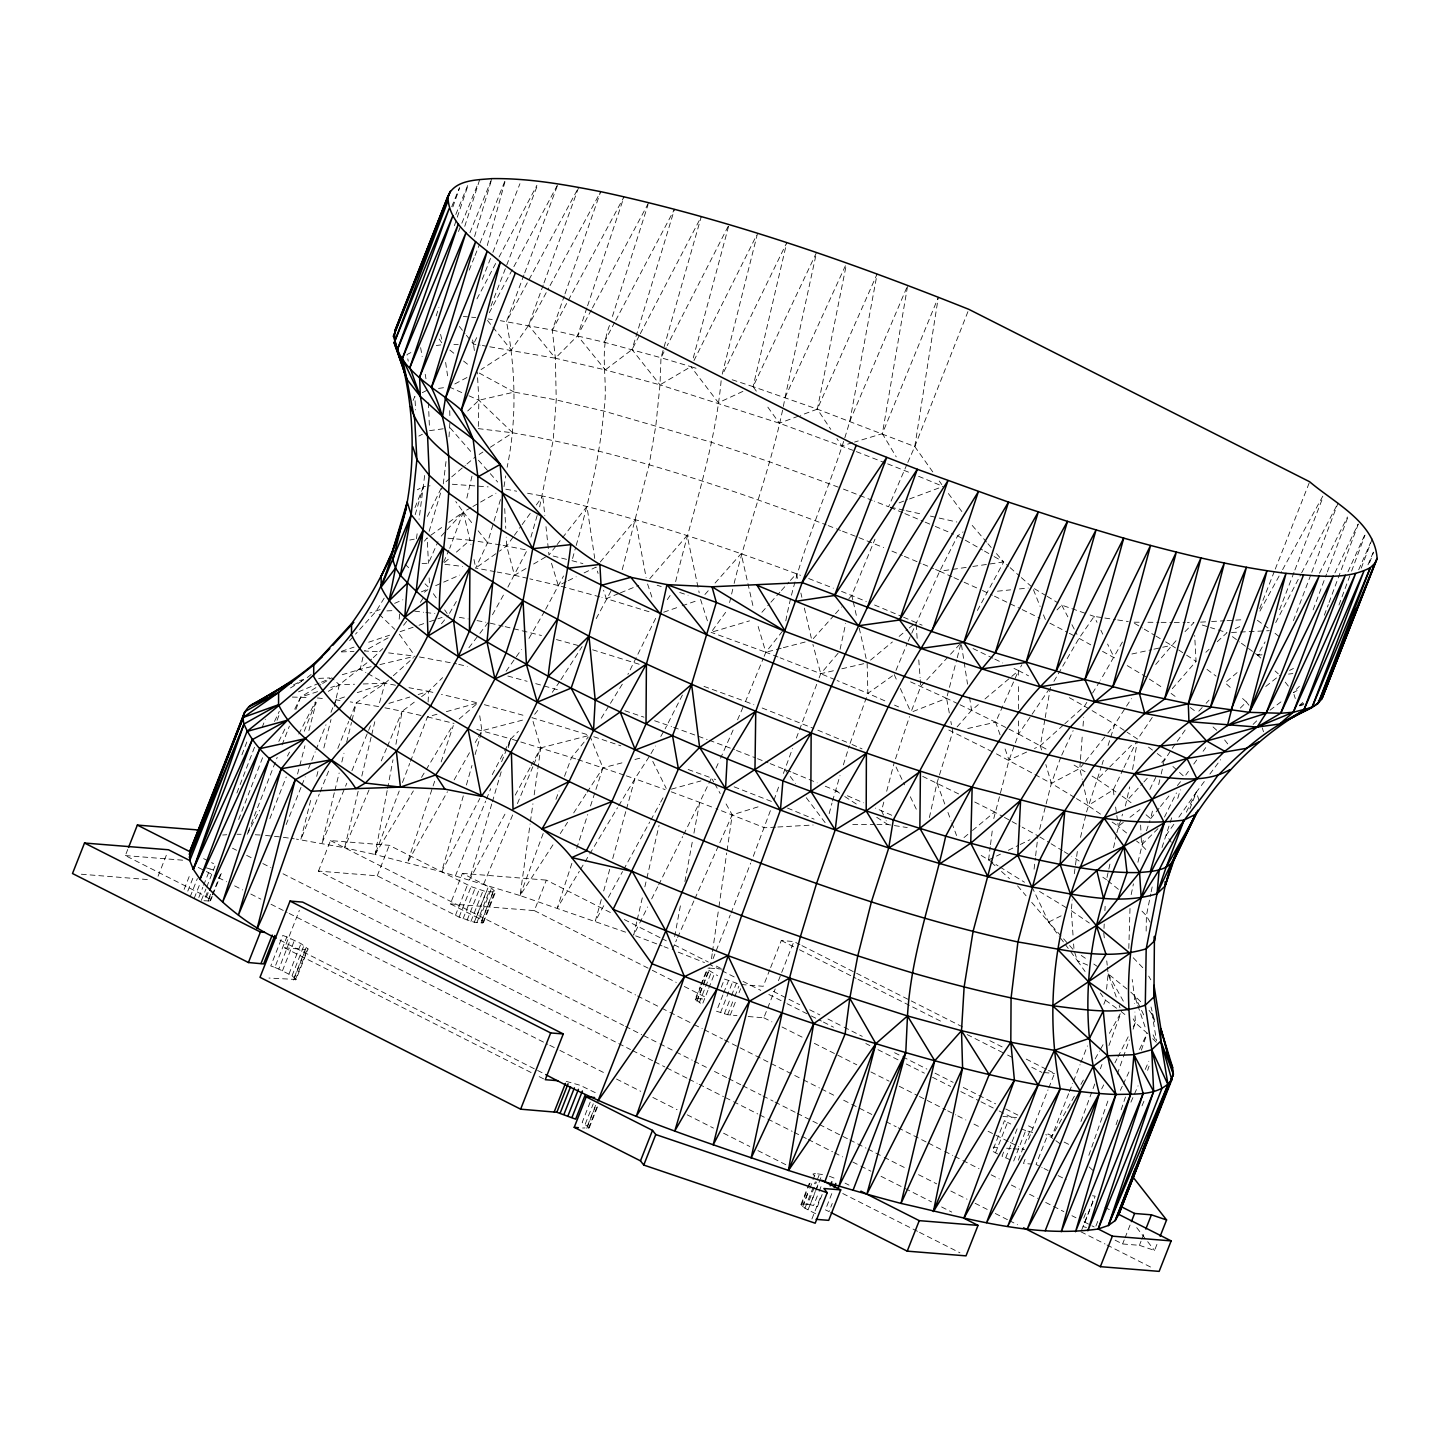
<?xml version="1.0" encoding="UTF-8"?>
<svg xmlns="http://www.w3.org/2000/svg" width="1450" height="1450" viewBox="0 0 1450 1450"><rect width="100%" height="100%" fill="white"/><g stroke="black" fill="none" stroke-linecap="round" stroke-linejoin="round"><path stroke-width="0.75" stroke-dasharray="5 3.75" d="M993.776 818.525L1009.037 760.144L1018.571 734.062L1018.571 718.203M1018.571 709.141L1018.589 684.219M1018.589 675.156L1018.589 670.643L1021.887 664.698M1146.152 931.081L1146.388 915.729L1150.738 894.016M478.319 426.427L478.881 400.254L477.286 372.016M1128.789 948.463L1130.021 907.918M523.939 274.974L506.485 321.538C515.692 369.514 516.998 419.286 507.138 467.263M640.302 333.699L701.293 216.576L661.001 357.733L659.986 384.848L655.889 425.285L649.129 464.779L622.213 569.85M428.112 701.999L428.62 691.36L442.612 677.621M1103.994 928.453L1104.211 924.013M1104.9 910.727L1105.118 906.304M1080.304 761.776L1079.797 768.464L1082.226 779.393M1080.467 759.546L1082.334 735.041M1083.023 726.142L1083.694 717.224M1073.018 935.069L1071.332 910.727L1072.202 899.852M1074.287 873.752L1077.513 850.062M399.185 619.15L399.765 612.534M1106.567 989.208L1108.126 973.838L1107.438 967.368M424.651 475.491L419.068 519.227M1034.086 869.148L1035.372 858.037M1035.626 855.826L1037.946 835.816L1022.178 827.153M446.002 461.535L443.265 483.992L450.026 478.282M449.011 436.831L449.971 421.388M721.139 380.716C714.814 449.5 691.596 514.841 675.646 581.613M995.044 865.704L988.592 859.941L990.223 846.854M990.513 844.679L992.416 829.436M416.458 538.729L417.618 530.066M625.603 932.169L520.043 895.556L530.102 823.944M530.41 821.697L532.929 803.808M534.18 794.854L540.778 747.856L531.933 717.659L587.504 734.679M712.186 953.792L710.572 964.993L718.094 968.781M712.512 951.544L718.638 908.969M718.964 906.721L726.722 852.944M727.048 850.715L732.214 814.864L724.583 801.27M907.791 462.441L914.787 446.564L938.331 297.196L882.361 433.677L854.594 442.051M504.002 486.638L505.742 475.872M1125.363 806.055L1129.659 786.933M1132.577 769.551L1137.289 741.312M1044.834 719.744L1040.321 745.753L1041.553 749.94M1045.214 717.569L1050.489 687.209M471.975 476.144L466.03 501.537M674.649 936.555L680.394 905.761M684.908 881.564L692.284 841.961M693.934 833.152L699.661 802.357L711.497 777.998L715.611 779.592M785.791 620.854C798.714 551.87 830.56 488.469 849.827 421.171L877.105 273.996L817.329 409.136L800.472 415.389M552.957 844.842L520.043 895.556L441.652 871.812L375.061 854.521L387.168 790.612M387.585 788.401L393.004 759.746M395.923 744.321L402.194 711.261L414.519 701.981M1151.173 891.841L1152.478 885.334M845.767 267.471L817.329 409.136L830.778 429.363M1131.181 894.596L1133.429 883.829M1137.924 862.261L1143.633 838.934M734.135 583.408C749.124 520.985 773.502 461.009 785.03 397.608L816.495 252.572L753.094 386.642L757.045 392.134M840.094 649.292L845.713 623.428M929.396 817.564L936.972 783.054L952.777 731.888L950.838 721.393M1118.385 889.321L1106.495 879.715L1108.38 871.16M1108.851 869.021L1110.265 862.623M1113.564 847.652L1116.409 834.819M1116.881 832.681L1122.536 814.139M334.298 706.422L339.3 684.763L371.599 659.116M362.989 657.104L360.162 669.338L339.916 675.41M636.731 921.946L633.686 935.105L638.671 925.046M637.239 919.753L642.314 897.822M644.851 886.838L646.374 880.259M646.881 878.066L659.061 825.412M932.785 471.939L914.787 446.564L817.329 409.136L753.094 386.642L786.752 242.657L722.662 374.281M729.604 602.548L731.108 596.168M731.616 594.047L733.627 585.546M1080.522 837.357L1086.032 814.066M1086.539 811.946L1101.366 766.633M1146.062 814.773L1150.648 818.67L1153.149 808.031M1158.677 784.613L1160.689 776.094M1161.196 773.974L1163.716 763.334M358.168 791.265L344.647 847.761L296.416 839.115M361.811 776.058L371.182 736.944M371.689 734.787L374.807 721.737M334.298 792.787L321.954 843.302L346.786 783.217M334.841 790.594L339.137 773.013M341.837 762.029L343.976 753.257M346.659 742.273L351.498 722.499M352.042 720.306L356.337 702.724L385.011 683.258L391.699 677.222M722.227 374.154L757.553 233.323M310.663 800.382L300.766 839.731L319.29 794.056M316.698 776.348L318.347 769.805M323.839 747.946L330.999 719.544M1039.632 829.255L1051.377 783.399L1060.766 757.244M297.576 774.01L304.935 745.771M308.886 730.564L316.227 702.326M949.297 713.001L946.578 698.32L956.674 659.895M957.236 657.756L961.151 642.803L963.833 660.221M883.811 802.104L881.509 810.786L885.207 818.688M886.675 791.247L894.106 763.044M829.164 813.668L831.974 803.101M832.536 800.998L840.021 775.533M693.281 357.914L729.024 224.623L667.181 345.626M572.569 558.522L575.559 547.665M576.176 545.49C588.809 501.483 599.811 456.768 603.78 411.057C608.855 382.51 598.56 352.278 609.671 325.036M487.272 245.557L505.234 180.815M601.297 899.562L595.316 921.131L604.016 905.271M603.707 890.934L609.707 869.366M612.697 858.581L625.893 811.13M626.491 808.973L634.882 778.777L649.89 755.577M367.811 673.616L385.011 683.258L378.45 706.531L350.211 701.873M463.311 795.869L441.652 871.812L479.859 798.424M466.411 785.012L471.975 765.473M475.074 754.634L481.889 730.764L479.751 715.756M530.918 537.134L537.153 515.511M539.636 506.866L553.175 440.347L556.238 399.928L555.368 358.222L552.341 330.074L564.249 295.999M415.189 514.678L423.418 486.692L430.034 485.804M491.749 803.971L469.456 879.86L506.721 810.894M492.384 801.796L501.301 771.454M508.298 747.602L510.853 738.92L518.375 731.326M495.103 571.662L475.727 568.056L487.599 542.662L493.381 523.269M494.033 521.112L500.449 499.561M474.567 236.513L491.876 178.622L469.945 232.689M429.127 531.353L442.612 486.149M1171.691 817.8L1161.45 849.247M1177.726 798.406L1180.409 789.797M843.356 764.875L849.356 745.717M1102.036 764.513L1103.378 760.271M1108.09 745.427L1114.814 724.221L1131.417 698.61M436.196 315.901L438.915 307.364M464.761 226.345L479.733 179.438M612.408 316.444L648.023 204.74M571.862 863.348L557.344 907.918L579.329 871.305M576.683 848.486L587.739 814.519M590.513 806.037L602.946 767.829L590.476 737.361M895.52 758.821L909.531 716.572M586.869 307.907L577.571 335.711L555.368 358.222L482.361 345.499M587.594 305.787L624.062 196.729L552.341 330.074L500.377 320.686M434.692 781.206L407.468 862.569L447.452 791.736M441.144 761.939L453.324 725.544M1147.621 1070.372L1149.034 1066.149M454.412 225.674L456.569 219.312M457.276 217.192L468.024 185.364M770.385 810.677L751.517 861.028M1116.065 1124.711L1118.24 1118.331M1121.14 1109.812L1125.472 1097.034M1141.386 1050.181L1147.168 1033.161L1135.332 1022.776L1133.157 1018.861M1146.442 830.832L1149.941 820.682M470.978 507.609L463.275 512.031L449.718 548.354M564.993 293.879L600.681 191.654L549.804 286.031M1088.859 1155.324L1109.087 1097.596M1117.334 1074.088L1122.59 1059.116M1123.333 1056.977L1129.332 1039.868M1133.084 1029.174L1135.332 1022.776L1134.915 1012.064M773.992 800.092L779.049 785.755M783.399 773.466L792.516 748.508M452.871 206.897L459.614 187.866M866.393 697.541L850.026 743.596L815.824 729.332M543.224 285.016L528.616 325.344L511.234 350.012L481.056 369.569M544.004 282.895L578.641 187.376L506.485 321.538M796.358 738.068L818.362 679.923M1080.939 1121.503L1094.949 1083.512M1100.387 1068.741L1101.946 1064.518M1108.942 1045.523L1120.614 1013.876M520.043 895.556L543.442 832.808M555.93 799.331L559.048 790.975M564.503 776.33L571.518 757.498L588.247 737.035M1324.339 615.199L1328.273 604.632M1329.052 602.511L1358.976 522.236M1338.966 605.013L1350.802 573.239M1351.599 571.119L1365.012 535.104M524.737 272.854L558.051 183.933L513.608 267.163M1313.12 609.834L1326.533 574.037M1327.33 571.934L1347.866 517.161M1361.26 568.128L1372.226 538.856M911.688 710.355L920.75 686.412L925.245 681.554M1293.436 620.6L1310.945 574.436M1311.743 572.333L1338.006 503.096M1369.525 562.872L1373.494 552.414M369.061 789.851L344.647 847.761L375.061 854.521L399.221 791.011M402.447 782.529L409.697 763.479M410.513 761.359L427.424 716.898L437.936 713.98M819.141 677.857L820.736 673.706L839.623 651.449M241.896 754.834L247.569 740.098M236.894 792.987L239.322 786.661M240.138 784.559L254.765 746.605M262.069 727.628L265.332 719.182M490.97 306.004L537.37 185.546M1279.607 609.689L1294.107 572.079M1294.904 569.977L1323.107 496.861M238.688 819.504L263.175 756.175M277.059 720.306L279.506 713.962M248.023 832.209L277.204 757.353M282.061 744.865L289.366 726.16M295.836 709.521L300.712 697.051L320.831 684.618M1189.816 808.919L1196.377 792.135L1204.479 781.296M207.169 892.584L203.961 900.722L209.887 901.012L210.286 899.598L203.526 895.139L125.334 855.572L127.745 849.482M158.068 876.199L166.877 853.832M184.132 889.376L190.548 873.118M187.793 891.116L194.209 874.839M190.167 896.843L197.381 878.537M194.209 898.311L199.81 884.083M198.813 897.459L202.819 887.291M203.634 885.261L210.032 869.003L213.368 869.819M201.351 900.323L205.936 889.031M206.734 887.001L215.542 864.635L211.573 862.623M206.607 896.825L208.22 892.747M208.927 898.347L210.522 894.269M208.166 901.048L210.558 894.958M209.887 901.012L211.501 896.934M212.298 894.904L220.309 874.567M210.613 900.504L212.226 896.444M213.023 894.414L221.832 872.048M269.863 818.561L286.248 776.982M304.264 731.235L315.719 702.126M482.27 279.361L492.094 254.403M492.909 252.336L519.934 183.715M286.828 936.917L282.786 935.449L270.769 965.936L274.811 967.422L286.828 936.917L300.984 943.606L308.071 948.971L296.054 979.475L268.975 978.043M531.099 1072.529L284.617 947.829L299.353 910.401M296.054 979.475L292.048 975.778L278.799 969.071L290.798 938.567M318.474 871.088L330.491 840.601L389.271 845.314L471.123 886.603L486.276 891.75L495.537 891.931L491.532 888.252L462.387 873.371L450.37 903.876L479.533 918.738L483.194 921.529L482.796 922.925L474.259 922.236L459.106 917.107L377.254 875.818L318.474 871.088L623.554 1025.44M282.442 970.793L294.459 940.307M288.967 974.092L300.984 943.606M292.048 975.778L304.065 945.291M294.35 977.3L306.367 946.814M293.607 980.019L305.606 949.514L308.071 948.971M295.329 979.964L307.726 948.064M377.254 875.818L389.271 845.314M455.445 915.367L467.462 884.881M459.106 917.107L471.123 886.603M463.094 918.756L475.093 888.27M467.118 920.224L479.134 889.738M470.924 921.421L482.941 890.916M474.259 922.236L486.276 891.75M476.434 917.053L488.451 886.566M476.869 922.635L488.886 892.149M479.533 918.738L491.532 888.252M481.835 920.261L493.834 889.774M481.074 922.979L493.091 892.475M482.796 922.925L495.211 891.025M483.521 922.436L495.537 891.931M450.37 903.876L534.343 910.618L546.36 880.114L610.341 912.485M590.186 1102.109L582.175 1122.427L589.262 1127.81L582.61 1128.009M585.256 1124.113L593.268 1103.794M587.558 1125.635L595.569 1105.317M586.797 1128.354L595.606 1105.988M588.537 1128.299L597.346 1105.933M589.262 1127.81L598.071 1105.444M707.926 990.296L702.308 1004.524L695.221 999.159L700.024 986.961M700.821 984.931L706.44 970.684M695.565 1000.065L701.166 985.837M701.546 984.423L707.564 969.561L717.587 975.687M713.037 958.74L730.22 915.077M731.054 913.011L750.701 863.112M914.787 446.564L968.836 309.339M695.221 999.159L697.686 998.615L702.489 986.417M703.286 984.387L709.684 968.111L722.281 969.126M696.924 1001.316L708.941 970.829M699.226 1002.838L704.827 988.61M705.624 986.58L711.243 972.352M708.724 988.266L714.324 974.037M721.303 987.196L724.493 979.058L739.645 984.206M722.879 994.954L716.463 1011.212L727.646 1014.692L736.981 1015.634M723.677 992.906L728.48 980.708M720.505 1012.68L732.522 982.194M724.311 1013.876L730.709 997.6M731.525 995.57L736.328 983.372M727.646 1014.692L734.044 998.434M734.842 996.404L738.847 986.236M730.256 1015.091L735.857 1000.863M739.065 992.724L740.66 988.664M769.805 969.651L763.262 986.29L742.273 984.604M770.639 967.567L781.278 940.542L793.875 941.558L799.929 944.621M748.164 1016.523L763.842 1017.791L775.206 988.936M778.451 980.708L780.897 974.527M781.695 972.461L793.875 941.558M815.553 1213.704L804.949 1208.213L800.962 1204.533L810.568 1180.137M801.288 1205.439L807.686 1189.181M808.085 1187.768L810.894 1181.043M800.962 1204.533L803.409 1203.989L808.212 1191.791M813.015 1179.593L815.426 1173.485L825.558 1175.044M802.647 1206.69L809.064 1190.432M809.861 1188.402L812.254 1182.294M804.949 1208.213L815.371 1181.786M803.409 1203.989L807.614 1204.316L816.423 1181.967M817.22 1179.919L819.612 1173.829M808.049 1209.898L815.244 1191.61M816.06 1189.58L818.452 1183.472M807.614 1204.316L810.224 1204.714L818.235 1184.396M819.033 1182.366L822.241 1174.228M810.224 1204.714L813.559 1205.548L818.362 1193.35M819.159 1191.32L822.368 1183.182M811.909 1219.015L821.516 1194.619M822.168 1194.528L817.365 1206.726L813.559 1205.548M831.793 1193.604L825.376 1209.862L829.037 1211.584L832.246 1203.464M995.516 1152.859L1007.533 1122.372L1004.451 1120.687L992.434 1151.191L1000.409 1155.342M1003.636 1152.098L1002.041 1156.158L1009.671 1159.547M1005.702 1157.898L1017.701 1127.393M1013.713 1161.015L1025.712 1130.529L1032.853 1132.541M1018.317 1160.181L1029.536 1131.707M1028.539 1139.338L1048.006 1089.893M1048.821 1087.826L1054.512 1073.417L1048.441 1070.336M1025.059 1159.366L1023.464 1163.426L1031.856 1164.096M1068.596 1093.753L1051.395 1137.416L1061.563 1144.848M1069.411 1091.669L1072.674 1083.349M1073.507 1081.265L1080.051 1064.644M1080.866 1062.56L1087.428 1045.921M1103.812 1004.342L1105.444 1000.192L1100.351 993.014M1259.688 608.601L1274.441 571.173M1275.257 569.089L1309.658 481.763M1083.73 1218.109L1086.122 1212.019M1081.754 1229.799L1092.974 1201.325L1089.874 1199.658M1095.91 1226.066L1098.303 1219.957M1115.104 1240.167L1122.608 1243.973L1124.221 1239.895M1125.019 1237.865L1130.619 1223.637M1122.608 1243.973L1139.41 1245.314L1141.005 1241.254M1141.803 1239.224L1145.011 1231.086M1139.41 1245.314L1154.562 1250.462L1156.955 1244.354M469.184 270.117L474.186 257.647M475.02 255.581L479.189 245.177M480.022 243.093L505.832 178.658M286.157 824.543L301.093 787.151M301.926 785.066L305.243 776.765M308.56 768.446L315.194 751.825M316.028 749.741L325.978 724.801M330.962 712.349L335.947 699.879L346.604 696.254M414.99 507.591L423.418 486.692L417.364 489.756M455.445 875.764L485.659 801.125M486.511 799.041L490.698 788.673M501.609 761.721L510.853 738.92L575.722 758.876M320.124 791.99L329.386 769.153M337.814 748.399L348.761 721.411M349.595 719.345L356.337 702.724M451.729 206.679L459.414 187.829M455.808 214.509L467.752 185.292M458.472 231.511L461.009 225.257M461.861 223.173L478.029 183.606M848.848 598.723L851.803 595.406L874.966 539.183M351.915 770.784L370.747 725.181M703.975 686.376L745.518 701.492L763.298 658.391M764.15 656.342L765.836 652.246L783.87 629.427M1142.02 1105.824L1144.594 1099.589M895.973 670.408L907.283 643.293M908.153 641.208L939.709 571.228L957.634 535.829L963.09 531.933M483.666 884.138L513.082 813.939M517.414 803.608L532.984 766.434M533.854 764.368L540.778 747.856L589.643 735.331M381.259 760.906L386.498 748.49M387.368 746.424L402.194 711.261L421.116 715.484M1367.984 564.811L1374.111 550.293M849.827 421.171L907.7 285.396L882.361 433.677L896.227 456.859M733.102 730.039L720.577 758.223M737.543 719.853L743.741 705.57M413.105 400.454L414.863 396.412L415.588 409.933M1358.704 569.759L1370.413 542.971M1130.909 1102.181L1138.069 1085.814M1145.228 1069.447L1148.817 1061.273M906.921 464.417L888.614 506.757L874.241 501.138M443.664 562.074L448.847 550.311M422.077 563.506L428.457 563.234L438.009 541.684M672.184 949.768L676.733 939.546M677.639 937.498L694.006 900.704M694.912 898.656L732.214 814.864L760.308 806.164M1000.083 734.86L995.606 722.209L1018.589 670.643L1010.668 666.801M1347.974 571.753L1364.722 534.959M785.03 397.608L846.655 263.03M716.028 768.101L719.653 760.199M1061.708 755.196L1073.127 730.637M1120.342 1090.346L1122.264 1086.268M1123.224 1084.219L1128.97 1071.967M1139.501 1049.492L1147.168 1033.161M274.503 721.447L279.306 711.298M655.654 618.371L627.886 674.413M1334.888 572.913L1358.016 524.248M1076.462 798.588L1088.044 805.584L1113.238 789.888L1123.007 769.588M1123.986 767.558L1136.673 741.168M427.369 516.436L442.268 486.022M1149.868 789.38L1156.792 775.243M1162.737 763.117L1170.984 750.158M278.799 741.439L285.759 727.32M294.731 709.159L300.712 697.051L317.858 691.577M474.368 350.556L473.479 344.121L478.337 334.334M639.686 923.034L647.679 906.957M651.666 898.909L657.666 886.838M658.681 884.826L682.678 836.559M683.675 834.548L699.661 802.357L713.908 807.831M1164.441 817.093L1176.421 792.951M1319.464 573.239L1347.449 516.979M693.952 360.597L756.537 235.353M1186.336 812.181L1196.377 792.135L1199.694 802.502M682.406 695.058L665.151 728.842M977.373 610.504L1003.69 561.984L995.099 552.015M596.222 618.606L611.972 589.244M1101.674 1088.914L1103.704 1084.908M1114.923 1062.85L1116.971 1058.844M1117.986 1056.851L1129.206 1034.793M1133.284 1026.781L1135.332 1022.776M552.341 330.074L604.179 342.218L661.001 357.733L666.148 347.656M1122.427 642.024L1100.568 680.123M247.207 834.294L259.586 810.224M287.444 756.103L289.511 752.097M298.791 734.062L315.303 701.981M639.269 335.675L632.037 349.577L605.284 369.913L555.368 358.222L528.616 325.344L548.752 287.988M492.257 774.626L503.621 752.804M504.654 750.828L510.853 738.92L475.455 729.06M1275.71 622.612L1300.632 574.798M1301.665 572.804L1336.973 505.089M476.978 298.863L498.002 259.006M499.054 257.031L536.899 185.31M604.179 342.218L614.673 322.371M615.724 320.377L674.486 209.217L632.037 349.577L659.986 384.848L779.393 423.219L854.268 450.805M544.548 611.32L527.818 640.411M545.617 609.344L563.543 575.976M489.266 312.747L512.557 269.138M591.382 309.883L577.571 335.711L605.284 369.913L659.986 384.848L690.925 366.669L697.088 368.59M592.434 307.889L648.694 202.601M515.221 795.144L530.138 767.558M531.189 765.582L540.778 747.856M1259.923 611.103L1281.51 571.626M1282.598 569.651L1323.632 494.649M608.384 897.351L622.539 871.577M623.627 869.601L649.745 822.023M650.832 820.048L659.551 804.188M660.638 802.213L663.901 796.268M492.474 614.746L503.476 595.007M507.881 587.105L527.184 550.094L502.443 545.236M1074.359 1096.182L1051.395 1137.416L1045.758 1134.553M1080.921 1084.401L1084.201 1078.51M1095.149 1058.881L1099.517 1051.033M1100.604 1049.057L1103.885 1043.166M1109.359 1033.361L1120.306 1013.731M454.122 779.937L469.673 752.405M475.219 742.563L477.449 738.63M478.554 736.654L481.889 730.764L523.232 719.943M1260.775 658.046L1257.603 655.164L1265.107 641.933M650.978 753.656L655.346 746.025M660.783 736.473L664.064 730.746M622.286 684.201L599.793 720.541M449.482 613.368L457.131 600.155M1053.914 681.355L1079.018 638.326L1094.152 616.413L1102.689 617.7M580.489 869.366L583.969 863.584M585.111 861.662L588.591 855.881M589.751 853.959L617.519 807.704M618.679 805.765L634.882 778.777L665.151 789.597M375.061 854.521L413.377 790.884M421.515 777.399L424.995 771.618M426.155 769.678L452.871 725.326M384.178 598.143L376.058 611.338L355.522 634.121M1086.829 702.38L1084.546 706.096L1064.88 723.713M1092.557 693.1L1099.426 681.989M559.718 681.554L552.287 692.303M560.896 679.706L582.103 646.573M560.28 833.569L567.584 822.295M573.692 812.906L585.873 794.129M587.105 792.244L602.946 767.829L624.279 762.265M420.428 602.366L423.871 597.092M667.344 599.611L671.024 594.083M1152.261 717.424L1137.652 739.138L1127.121 732.25M1009.001 729.114L1018.571 734.062L1030.841 716.046M1032.074 714.234L1049.256 689.022M1173.848 824.307L1166.326 835.037L1171.256 842.251M1178.85 817.166L1196.377 792.135M506.104 671.241L515.058 658.536M516.327 656.723L521.438 649.473M1172.234 748.381L1176.004 743.034M1177.255 741.258L1186.046 728.788M513.119 537.062L506.684 545.979L499.398 551.181M514.406 535.286L520.858 526.368M522.145 524.592L531.171 512.104M536.319 504.981L542.753 496.063C629.246 515.04 713.509 542.862 796.412 573.747L800.527 575.342M712.403 630.533L726.794 610.74M1185.756 775.043L1188.42 771.382M1193.749 764.077L1197.754 758.586M1203.083 751.281L1205.747 747.62M1209.88 774.082L1220.683 759.637M468.912 647.733L478.5 635.191M479.859 633.396L488.07 622.648M555.767 546.324L548.97 555.006L545.979 526.622M557.108 544.602L586.96 506.412L594.736 558.431M403.553 625.294L407.722 619.984M1084.002 763.153L1079.797 768.464L1051.377 783.399L994.972 753.076M1085.398 761.395L1106.404 734.842M1107.818 733.066L1114.814 724.221L1125.363 731.108M534.651 714.288L540.089 707.509M1150.648 818.67L1159.094 808.212M1160.489 806.472L1168.936 796.014M1177.382 785.574L1181.605 780.354M441.452 623.772L448.394 615.271M1155.704 664.481L1176.004 640.755M600.264 562.02L635.408 519.644L646.102 577.535M424.433 541.122L427.188 537.823L428.457 563.234M649.781 578.677L687.155 535.485L699.19 592.796M957.109 726.903L971.572 710.283L978.297 704.627M1172.289 688.678L1196.069 661.363L1194.673 635.463M704.918 594.5L709.268 589.588M715.067 583.063L741.168 553.646L753.456 608.076M813.287 638.616L834.04 615.344M835.508 613.676L841.435 607.024M761.921 612.263L769.406 603.889M770.911 602.221L779.919 592.162M781.423 590.494L788.909 582.121M790.413 580.435L796.412 573.747L797.899 580.181M349.649 640.628L354.054 635.752M1122.137 796.195L1127.484 799.983L1142.382 783.616M1143.869 781.985L1148.327 777.073M1161.74 762.356L1164.713 759.075L1155.704 752.423M441.217 536.156L445.621 531.334M447.108 529.721L463.275 512.031L455.771 501.519M926.731 679.941L959.646 644.416M1198.806 711.171L1204.66 704.863M1206.128 703.286L1209.046 700.132M373.248 657.666L382.818 648.585M1296.372 689.384L1299.399 686.267M1240.33 708.089L1246.366 701.927L1239.841 696.054M1057.014 609.924L1061.726 605.121L1088.08 614.293M1184.994 631.638L1193.984 622.521L1187.405 622.485M1092.067 776.094L1097.324 779.357L1108.181 768.536M1109.739 766.996L1131.453 745.318M1157.952 828.657L1141.531 845.006L1136.546 841M1253.108 724.384L1257.694 719.871M467.698 410.984L478.881 400.254L514.188 392.098L556.238 399.928L603.78 411.057L711.533 442.322L769.624 461.843L841.381 488.287M1205.856 652.301L1209.119 649.274M1217.257 641.716L1227.044 632.653L1210.514 627.578M393.367 675.718L413.413 657.647M1063.249 725.181L1040.321 745.753L1034.448 748.454M444.498 562.546L449.609 558.069M456.406 552.106L470.017 540.179L500.323 544.874M459.142 719.019L477.92 702.906L441.471 694.387M1237.104 672.619L1225.159 682.805L1231.684 688.696M451.729 476.851L465.269 465.414M466.972 463.982L475.437 456.841M985.003 698.954L1018.589 670.643L1028.558 675.809M964.014 837.574L970.811 831.883M972.497 830.469L994.591 812L1002.476 816.332M870.507 660.112L892.403 641.969M899.127 636.387L907.555 629.409M909.241 628.013L914.298 623.826M1299.49 705.207L1302.825 702.507M307.219 677.585L312.294 673.561M1265.741 686.484L1279.842 675.265M1123.297 822.422L1118.294 826.264L1111.171 821.407M1129.967 817.293L1139.972 809.589M1270.001 710.192L1282.579 700.658M421.569 696.671L428.62 691.36L432.897 692.375M424.397 592.198L427.895 589.606M430.813 535.231L441.634 527.51M448.847 522.344L463.275 512.031L472.736 523.957M477.558 566.751L497.586 552.468M892.475 675.827L867.879 693.354L837.121 680.539M479.171 454.448L482.886 452.038M490.336 447.234L512.684 432.807C620.237 451.458 724.202 486.457 826.138 524.809M322.661 683.476L331.814 677.839L339.3 684.763L354.543 684.255M328.334 691.36L339.3 684.763L330.727 687.481M290.435 687.952L301.745 681.192M525.969 568.509L514.478 575.269L497.259 572.061M533.636 564.014L547.067 556.129M472.899 506.503L478.663 503.186M480.584 502.081L495.972 493.218M388.111 637.855L364.403 650.978L379.791 651.829M454.829 383.96L467.933 377M1299.798 705.516L1303.749 703.413M1297.116 690.562L1293.346 692.502L1297.551 691.614M410.876 352.567L406.979 354.543L408.229 361.159M422.312 392.678L427.877 389.851M418.833 436.069L422.403 434.257M1289.558 670.408L1293.436 668.468M1031.693 902.353L1048.622 922.091L1061.871 915.457M293.371 684.98L303.503 679.941M981.179 855.409L988.592 859.941L994.519 857.041M996.494 856.08L1000.446 854.141M1008.33 850.28L1018.208 845.459M1020.184 844.498L1030.062 839.677M566.225 581.649L558.286 585.528L529.812 578.858M568.219 580.671L576.158 576.792M584.114 572.913L596.041 567.095L598.089 573.403M1241.418 643.256L1257.603 655.164L1261.572 653.225M1235.201 628.756L1241.327 625.82M742.889 391.373L718.403 402.737L690.925 366.669L661.001 357.733M1026.636 752.043L1009.037 760.144L1004.56 747.493M435.653 585.655L441.652 583.027M443.664 582.139L459.704 575.106M380.172 609.562L369.949 613.024M394.599 603.363L402.846 599.811M421.388 591.854L427.569 589.189M298.519 691.831L319.326 683.077M321.411 682.207L329.73 678.709M618.479 593.648L606.281 598.632L601.931 597.436M620.509 592.814L638.798 585.329M913.029 711.515L946.578 698.32L958.106 703.848M899.091 502.86L907.482 499.724M909.567 498.945L943.08 486.421M798.352 416.168L779.393 423.219L766.252 404.931M663.701 612.208L680.086 606.517M682.134 605.81L698.519 600.119M400.091 631.674L416.893 625.965M418.996 625.24L427.388 622.394M429.49 621.688L435.798 619.549M437.882 618.824L442.087 617.41M357.28 692.647L385.011 683.258L395.904 685.288M341.475 651.322L354.036 647.117M368.681 642.205L389.615 635.191M1299.834 705.896L1303.858 704.573M852.455 442.703L841.761 445.911L836.886 438.553M388.908 703.377L409.806 697.051M418.162 694.532L428.62 691.36L408.991 687.717M713.237 631.692L749.505 620.872M671.386 789.144L700.948 780.916M446.364 711.66L477.92 702.906M299.57 680.576L303.539 679.488M781.169 648.259L765.836 652.246L711.098 632.327M783.362 647.679L809.626 640.846M634.955 759.474L641.353 757.806M371.146 666.692L360.162 669.338L365.889 672.546M379.936 664.589L415.081 656.143M833.388 670.77L820.736 673.706L780.082 657.811M841.816 668.794L867.136 662.904L867.879 693.354L886.331 701.492M967.766 728.498L995.606 722.209L1007.079 728.136M1131.906 654.004L1151.699 649.673M1153.892 649.183L1160.507 647.733M1162.701 647.244L1171.491 645.322L1184.723 653.95M409.806 540.053L414.247 539.164M935.558 569.469L939.709 571.228L970.594 566.769M972.805 566.442L1003.69 561.984L1008.511 566.261M436.305 345.517L440.782 344.901M438.553 388.401L444.951 387.531M429.562 430.65L446.002 428.403M1288.506 674.105L1292.838 673.543M997.473 591.201L1010.65 589.842M1019.423 588.936L1028.195 588.029M1257.603 655.164L1262.007 654.82M222.702 835.019L226.798 834.729M1200.582 622.141L1209.391 621.633M1211.584 621.506L1224.797 620.763M1226.99 620.636L1233.588 620.256M1235.799 620.129L1242.396 619.748M775.641 827.134L764.621 827.751L715.938 808.611M777.853 827.007L813.106 824.996M1231.503 632.454L1238.173 632.146M1240.402 632.037L1269.33 630.678M386.914 610.885L393.439 610.613M341.457 651.938L353.981 651.412M318.674 678.382L329.621 677.929M363.243 683.965L385.011 683.258M707.963 968.165L709.684 968.111M815.426 1173.485L812.961 1174.029L814.664 1176.204M453.904 344.429L458.254 344.357M292.32 697.069L309.031 697.504M237.039 834.276L241.117 834.276M1139.174 622.231L1132.595 622.195L1142.328 627.977M1147.947 622.268L1158.912 622.34M1161.106 622.34L1172.071 622.394M1174.264 622.412L1185.212 622.467M852.745 824.397L874.767 824.524M876.96 824.543L887.98 824.597L907.265 827.551M452.309 484.246L488.161 486.892M447.923 538.204L470.017 540.179L470.906 544.475M463.347 316.553L467.516 316.789M255.254 834.747L263.32 835.2M462.387 873.371L546.36 880.114M125.334 855.572L184.114 860.303M81.345 874.223L149.839 879.733M284.617 947.829L305.606 949.514M697.686 998.615L706.077 999.286M1044 1072.565L1054.512 1073.417M1002.893 1116.446L1017.592 1117.642M993.123 1147.131L997.6 1147.494M1006.554 1148.201L1011.031 1148.563M1013.278 1148.744L1024.479 1149.651L1018.408 1146.588M471.649 317.206L475.781 317.623M317.369 697.976L323.549 698.61M265.549 835.436L272.256 836.106M274.485 836.342L281.191 837.013M478.264 428.62L512.684 432.807L478.881 400.254L465.033 394.038M444.987 564.304L462.55 566.442M414.664 611.139L423.654 612.244M425.901 612.516L434.891 613.622M388.6 652.899L412.869 655.871M283.366 837.321L294.241 838.825M488.124 318.964L492.221 319.544M335.947 699.879L340.025 700.441M1104.827 618.026L1115.521 619.621M1117.642 619.947L1128.336 621.561M566.243 1081.374L580.036 1085.253L597.273 1093.626M1092.539 1195.743L1095.149 1196.159L1083.132 1226.646L1086.467 1227.461M466.411 335.276L473.479 344.121L480.149 345.154M505.832 489.194L516.689 491.206M527.564 493.236L542.753 496.063L544.838 515.711M459.414 617.319L468.223 618.951M477.05 620.6L485.859 622.231M419.449 656.959L456.605 663.864M384.921 707.817L402.194 711.261M904.021 510.201L888.614 506.757L902.824 512.738M906.214 510.69L921.62 514.134M930.411 516.091L937.008 517.577M939.201 518.067L956.801 522M527.619 578.351L514.478 575.269L506.684 545.979L506.213 537.171M490.209 623.156L503.023 626.146M505.162 626.654L541.484 635.499M458.744 664.372L467.281 666.366M427.424 716.898L454.031 723.405M553.157 556.039L569.886 560.171M571.971 560.679L582.9 563.597M599.738 596.856L558.286 585.528L551.453 563.144M556.456 639.577L579.964 645.993M507.844 676.026L527.129 681.301M535.721 683.639L559.229 690.2M484.391 704.682L525.462 715.901M649.02 611.719L606.281 598.632L603.562 590.222M592.615 649.799L640.936 664.789M1202.249 625.041L1208.448 626.944M206.226 867.807L210.032 869.003M657.122 585.238L661.218 586.525M732.159 379.755L753.094 386.642M577.807 759.564L624.225 775.134M679.724 592.488L688.061 595.243M624.841 710.736L643.963 717.17M654.584 720.741L671.531 726.541M593.793 736.727L620.799 745.808M626.364 775.859L634.882 778.777M1090.092 614.999L1094.152 616.413L1097.034 622.34M673.616 727.302L707.147 739.5M709.249 740.261L734.425 749.65M688.134 769.479L711.497 777.998L713.672 781.876M1021.688 1129.061L1025.712 1130.529M829.382 1176.24L837.393 1179.357M671.241 791.827L699.661 802.357M635.698 935.884L662.052 945.908M664.082 946.687L668.124 948.227M856.352 451.621L885.551 463.039M887.636 463.855L910.437 472.899M843.429 489.085L872.193 500.341M828.186 525.607L840.474 530.41M842.522 531.207L856.859 536.826M858.908 537.624L883.648 547.611M808.719 578.55L833.351 588.174M841.544 591.382L866.303 601.496M778.034 657.013L765.836 652.246L757.154 623.119M745.518 701.492L753.855 704.736M762.174 707.999L813.812 728.498M736.509 750.466L755.432 757.861M757.534 758.694L768.029 762.791M770.131 763.624L790.903 771.889M734.153 786.842L773.267 802.14M678.256 952.161L704.519 962.583M918.593 476.289L941.05 485.587M835.073 679.688L820.736 673.706L812.924 644.452M792.933 772.741L817.184 782.837M825.268 786.208L839.387 792.189M787.549 808.085L814.084 819.141M274.811 967.422L278.799 969.071M904.854 513.608L923.124 521.293M925.154 522.145L933.274 525.571M935.304 526.423L953.574 534.126M891.949 551.109L902.335 555.477M904.401 556.347L921.022 563.343M923.106 564.213L933.492 568.599M874.567 604.994L901.483 616.322M903.549 617.192L922.127 625.204M1087.663 965.102L1077.423 960.734L1069.574 950.203M891.75 815.263L875.492 808.121M894.523 705.117L898.619 706.929M852.02 744.466L862.043 748.889M847.398 795.742L863.457 802.811M910.546 681.862L946.578 698.32M449.21 386.951L463.058 393.149M939.709 571.228L951.925 576.719M953.955 577.644L962.093 581.323M964.123 582.229L980.399 589.57M982.429 590.494L992.452 595.207M948.789 730.021L992.96 752.061M922.689 776.384L958.831 794.02M960.045 704.772L995.606 722.209M994.428 596.168L1020.22 608.656M1022.196 609.616L1040.049 618.28M973.041 648.567L992.851 658.155M994.827 659.116L1002.748 662.958M974.726 802.013L994.591 812M801.959 945.636L963.579 1027.416M989.861 1040.701L1003.998 1047.861M1026.219 1059.098L1046.429 1069.321M781.278 940.542L797.446 948.717M799.457 949.732L856.026 978.351M858.056 979.384L910.582 1005.956M912.612 1006.971L942.917 1022.304M967.15 1034.575L1005.539 1054.005M1007.569 1055.02L1013.623 1058.083M1031.802 1067.291L1041.916 1072.402M773.357 991.401L799.621 1004.687M809.734 1009.798L819.83 1014.909M827.914 1018.988L842.051 1026.147M844.081 1027.162L862.261 1036.369M894.577 1052.718L900.649 1055.781M902.661 1056.814L926.912 1069.085M934.996 1073.163L953.176 1082.371M963.271 1087.482L995.606 1103.831M1005.702 1108.942L1017.827 1115.068M624.334 919.572L666.311 940.814M674.304 944.856L708.289 962.039M716.282 966.099L720.287 968.111M1052.084 1135.984L1048.078 1133.954L1036.061 1164.441L1042.079 1167.486M1064.137 1142.074L1070.154 1145.119M721.919 970.721L735.331 977.518M742.998 981.396L760.761 990.386M768.844 994.464L785.012 1002.639M787.024 1003.672L809.263 1014.909M811.275 1015.942L821.371 1021.054M823.401 1022.069L833.496 1027.18M865.831 1043.529L869.873 1045.577M877.957 1049.673L898.148 1059.896M906.232 1063.974L924.411 1073.181M932.495 1077.259L950.674 1086.467M960.788 1091.578L978.967 1100.768M980.979 1101.801L997.147 1109.975M999.177 1110.99L1015.127 1119.074M1028.539 1125.852L1034.285 1128.753M1007.533 1122.372L1010.795 1124.022M763.842 1017.791L771.926 1021.869M782.021 1026.981L804.261 1038.236M814.356 1043.348L856.787 1064.808M870.924 1071.967L889.104 1081.156M899.217 1086.268L917.397 1095.475M919.409 1096.49L945.672 1109.776M947.702 1110.809L955.786 1114.887M957.798 1115.92L965.881 1119.998M973.965 1124.094L980.019 1127.158M988.102 1131.254L1008.312 1141.476M1010.324 1142.491L1016.396 1145.554M534.343 910.618L650.307 969.271M652.301 970.286L676.28 982.429M684.291 986.471L706.277 997.6M1044.091 1168.501L1048.114 1170.531M1058.156 1175.624L1066.185 1179.684M1104.882 1207.361L1110.845 1210.369M330.491 840.601L635.571 994.936M637.583 995.969L659.804 1007.206M661.834 1008.221L667.888 1011.303M669.918 1012.317L692.139 1023.555M694.151 1024.588L702.235 1028.666M704.265 1029.699L722.444 1038.889M724.456 1039.922L801.234 1078.764M803.246 1079.779L819.413 1087.953M821.443 1088.968L835.581 1096.128M843.664 1100.224L849.718 1103.287M851.748 1104.302L871.939 1114.524M886.095 1121.684L896.191 1126.795M898.202 1127.81L926.496 1142.129M928.507 1143.144L942.663 1150.303M944.675 1151.318L952.759 1155.414M954.771 1156.429L960.842 1159.511M962.854 1160.526L979.022 1168.7M991.148 1174.826L999.231 1178.923M1011.339 1185.049L1019.423 1189.145M1029.536 1194.256L1037.602 1198.334M1045.686 1202.431L1063.865 1211.638M1071.949 1215.716L1075.991 1217.764M1084.074 1221.842L1094.17 1226.954M1080.957 1231.829L1105.009 1243.991M1107.021 1245.006L1153.131 1268.333M625.566 1026.455L641.734 1034.629M643.764 1035.662L657.901 1042.804M659.913 1043.837L674.069 1050.996M676.081 1052.011L692.248 1060.186M694.26 1061.219L706.386 1067.345M714.469 1071.441L726.595 1077.567M728.607 1078.582L740.732 1084.727M742.763 1085.742L760.942 1094.949M762.954 1095.964L773.067 1101.076M775.079 1102.091L795.289 1112.313M797.301 1113.346L817.51 1123.569M819.522 1124.584L847.815 1138.902M849.827 1139.918L865.994 1148.092M868.024 1149.107L882.162 1156.266M884.174 1157.299L906.413 1168.537M918.521 1174.663L936.718 1183.871M950.856 1191.03L967.023 1199.204M975.107 1203.283L987.214 1209.427M995.298 1213.505L1007.424 1219.649M1009.454 1220.664L1017.519 1224.761M232.507 848.214L236.549 850.262M246.663 855.373L252.717 858.436M262.812 863.548L270.896 867.626M283.022 873.77L630.514 1049.564M632.526 1050.579L652.736 1060.802M654.748 1061.835L664.861 1066.946M666.873 1067.961L687.082 1078.184M689.094 1079.199L697.178 1083.295M699.208 1084.31L723.441 1096.581M725.471 1097.596L731.525 1100.677M733.555 1101.692L757.788 1113.963M759.818 1114.977L765.872 1118.041M767.884 1119.074L792.135 1131.326M794.165 1132.359L806.272 1138.486M808.303 1139.519L832.536 1151.771M834.566 1152.804L842.649 1156.882M852.745 1161.994L858.799 1165.057M860.829 1166.09L870.924 1171.201M881.038 1176.312L903.259 1187.55M905.271 1188.565L931.534 1201.851M941.63 1206.962L951.744 1212.073M203.634 858.618L209.579 861.626M845.024 1183.109L848.993 1185.121M198.269 867.463L204.323 870.526M206.353 871.541L216.449 876.652M218.461 877.685L226.544 881.763M234.628 885.859L242.712 889.938M250.796 894.034L260.891 899.145M271.005 904.256L287.154 912.431M289.184 913.446L547.792 1044.29M549.804 1045.305L557.888 1049.401M559.918 1050.416L606.372 1073.924M616.486 1079.036L640.719 1091.306M652.844 1097.433L677.096 1109.703M687.191 1114.814L713.454 1128.1M723.568 1133.211L749.831 1146.497M757.915 1150.593L786.19 1164.894M842.758 1193.513L917.524 1231.34M919.536 1232.355L959.936 1252.8M279.959 940.126L543.696 1073.544M539.183 1076.625L545.254 1079.688M1049.891 623.174L1067.363 632.272M1069.303 633.269L1075.139 636.314M1018.571 734.062L1047.752 749.922M479.225 373.067L514.188 392.098M1004.451 817.401L1020.22 826.065M1079.018 638.326L1090.781 644.851M1102.544 651.358L1114.307 657.865L1107.582 644.054M1069.411 697.704L1090.219 709.485M957.634 535.829L982.592 550.003M984.496 551.091L992.181 555.441M994.102 556.546L1003.69 561.984M1074.088 765.092L1085.053 771.726M1144.268 629.137L1154.001 634.919M1155.94 636.079L1163.716 640.701M1165.673 641.861L1171.491 645.322M1127.212 665.604L1145.663 676.661M1092.104 710.627L1114.814 724.221M1034.412 588.682L1045.341 595.261M1047.154 596.349L1058.083 602.928M1074.523 797.409L1051.377 783.399L1045.849 764.567M1039.831 836.958L1049.22 842.631M1051.087 843.773L1062.361 850.588M1064.246 851.73L1071.749 856.261M1039.523 891.46L1067.581 908.461M988.592 859.941L998.035 865.813M999.92 866.973L1024.479 882.234M835.363 790.431L842.885 795.307M844.752 796.521L857.911 805.076M876.706 817.274L887.98 824.597L886.131 820.646M1186.607 655.183L1196.069 661.363M1149.306 679.035L1163.861 688.533M1097.324 779.357L1120.361 794.926M1100.496 814.103L1088.044 805.584L1082.697 781.568M1075.501 858.545L1079.144 861.028M1102.852 877.232L1106.495 879.715M1071.332 910.727L1089.349 923.034M1081.247 955.459L1086.63 959.139M1093.789 964.033L1097.378 966.479M1257.368 620.292L1268.007 627.995M1105.444 1000.192L1119.618 1010.469M1232.446 636.641L1239.623 641.933M1206.98 669.393L1216.079 676.099M1171.074 693.39L1176.312 697.269M1190.323 707.582L1197.338 712.748M1148.473 747.112L1153.892 751.1M1127.484 799.983L1131.054 802.72M1275.039 633.324L1280.259 637.456M1124.874 1014.511L1121.394 1011.756L1119.183 1005.43M449.881 350.084L455.01 354.181M463.583 361.05L468.713 365.164M1126.596 832.971L1118.294 826.264L1116.808 815.571M1116.246 997.002L1108.126 973.838L1129.043 990.713M1130.783 992.108L1141.658 1002.621M1010.124 567.675L1019.749 576.212M1021.344 577.626L1032.581 587.594M1001.479 871.468L1009.526 878.682M1275.076 670.951L1278.266 673.815M1213.034 726.921L1217.746 731.181M1172.923 766.488L1177.853 770.929M1179.503 772.415L1184.414 776.856M1089.077 1166.869L1093.898 1171.328M379.193 614.347L394.853 629.373M405.094 564.213L409.697 568.744M425.031 583.788L428.094 586.797M1152.714 1038.707L1156.864 1042.858M1145.808 849.482L1141.531 845.006L1141.132 836.161M1142.002 911.144L1146.388 915.729L1151.463 924.556M1133.247 957.761L1145.518 970.576M1149.034 1010.324L1154.2 1017.284M1032.037 886.929L1048.622 922.091L1062.107 937.171M1063.593 938.839L1068.088 943.859M1069.592 945.545L1074.088 950.566L1077.423 960.734L1085.071 971.5M478.409 460.212L488.813 471.975M490.299 473.661L497.713 482.071M450.116 427.841L470.978 451.729M972.207 525.426L986.507 542.046M987.939 543.714L993.667 550.366M1017.592 885.896L1026.056 895.756M487.49 320.432L511.234 350.012M459.342 326.449L464.997 333.518M478.138 530.754L487.599 542.662M1285.244 682.153L1289.304 687.336M1246.366 701.927L1248.939 705.226M1224.634 739.953L1230.144 746.986M1136.709 1227.661L1146.316 1239.931M1147.693 1241.689L1154.562 1250.462M784.849 769.37L788.854 774.681M790.196 776.439L795.543 783.526M806.254 797.681L826.337 824.234M948.373 493.526L962.945 513.028M1048.622 922.091L1059.098 936.138M1060.403 937.896L1068.269 948.445M399.312 634.212L413.757 654.312M939.219 480.983L941.793 484.608M439.151 339.046L441.743 342.744M433.387 593.702L437.139 599.086M444.642 609.87L447.144 613.459M1148.69 976.104L1150.811 979.801M714.759 783.816L720.215 793.513M1108.126 973.838L1124.457 1003.201M1061.726 605.121L1067.834 616.83M1071.912 624.66L1076.988 634.411M652.772 761.359L666.221 788.383M1100.876 630.224L1102.779 634.176M896.028 767.014L904.601 784.867M910.328 796.775L917.016 810.659M1143.688 1014.891L1134.281 994.917L1132.196 979.475M1153.094 1034.883L1155.922 1040.864M894.233 674.576L896.861 680.539M900.377 688.496L910.056 710.355M1033.433 589.679L1040.121 606.463M1043.474 614.854L1045.994 621.162M1154.273 1019.495L1151.01 1006.989M936.972 783.054L944.802 804.043M947.938 812.435L951.073 820.845M951.852 822.947L956.565 835.544M1137.144 1003.418L1134.281 994.917L1134.607 1003.491M1137.851 1005.539L1145.736 1028.902M647.588 584.024L652.899 600.191M1154.726 1021.96L1151.971 1013.405L1156.502 1040.756M1293.998 694.514L1295.267 698.519M1262.279 727.918L1263.494 731.743M700.567 599.394L707.799 622.032M440.583 334.352L442.051 340.496M463.275 512.031L470.017 540.179M800.889 593.05L801.886 597.346M804.369 608.076L811.311 638.127M851.803 595.406L852.799 599.756M853.289 601.931L856.751 617.174M859.216 628.067L866.647 660.729M472.573 339.916L473.479 344.121M473.969 559.482L475.727 568.056M420.627 347.656L422.149 356.537M425.212 374.299L425.974 378.758M964.178 662.396L967.531 684.164M969.561 697.232L971.572 710.283M445.639 362.428L447.579 375.804M1113.238 789.888L1114.434 798.442M1115.612 807.016L1116.518 813.432M1103.758 932.876L1104.683 941.503M1106.749 960.897L1107.22 965.211M916.146 624.624L917.288 640.066M918.774 659.931L920.097 677.585M920.261 679.796L920.75 686.412M1073.616 943.932L1073.924 948.354M504.709 508.588L505.76 528.38M429.146 577.861L429.436 584.132M1140.643 825.086L1141.041 833.931M428.421 402.737L429.399 426.354M449.736 410.622L449.935 419.231"/><path stroke-width="1.5" d="M545.726 1074.577C622.485 1116.029 706.186 1142.238 788.456 1170.422C825.684 1182.402 863.185 1193.531 901.03 1203.409C965.338 1217.692 1031.747 1238.391 1098.212 1229.002L1143.162 1093.427C1124.402 1029.953 1123.569 961.912 1141.186 898.112C1154.49 851.222 1190.142 815.081 1217.474 775.913C1240.022 753.293 1264.11 730.999 1293.201 717.134C1302.662 710.989 1315.422 708.506 1321.965 698.61L1377.119 558.467C1374.727 522.199 1334.381 502.951 1309.658 481.763L968.836 309.339C849.138 261.562 726.867 218.733 600.681 191.654C564.847 184.585 528.525 178.096 491.876 178.622C476.706 179.981 454.883 179.637 447.923 196.221L394.962 330.528C390.793 367.575 438.081 388.999 461.336 410.151L473.117 439.024L477.884 476.887L477.721 514.46L469.909 567.621L469.456 630.967L458.254 656.741L430.487 706.096L396.339 751.191L365.346 783.054L355.794 788.637L311.17 791.338C286.375 772.179 256.469 754.145 243.999 724.003C241.226 715.267 246.536 706.422 254.693 703.014C281.789 688.097 308.669 671.314 329.857 648.531M400.49 356.464C413.178 404.097 415.661 453.56 407.214 502.171C398.841 547.013 377.816 586.869 351.553 623.681L351.498 634.792C361.431 656.397 381.549 670.389 399.493 684.908C434.964 710.391 472.936 732.051 511.397 752.641C592.017 794.636 675.519 830.868 760.471 863.149C844.607 894.487 930.139 922.726 1017.918 941.974C1059.841 948.644 1104.229 961.676 1146.189 948.808L1154.436 940.941L1165.093 886.041L1171.129 863.801L1197.881 810.206M406.471 507.826L392.624 550.764L381.187 576.284L381.114 587.123C390.829 608.221 410.477 621.887 428.004 636.061C462.623 660.946 499.706 682.098 537.243 702.181C615.978 743.197 697.504 778.559 780.444 810.079C862.605 840.674 946.107 868.26 1031.82 887.056C1072.746 893.562 1116.083 906.304 1157.046 893.726L1165.093 886.041L1174.156 859.578L1196.467 812.725M1154.436 940.941L1154.454 936.501M1023.591 1227.824L1100.369 1266.666L1159.148 1271.378L1171.147 1240.892L1118.784 1214.393L1173.358 1074.088L1160.888 1028.902L1172.615 1067.508L1173.358 1074.088L1115.195 1220.61L1118.784 1214.393L1171.799 1079.797L1160.798 1041.1L1153.928 996.947L1154.001 985.329L1160.888 1028.902L1160.798 1041.1L1167.993 1084.618L1115.195 1220.61L1108.326 1225.504L1098.212 1229.002L1153.638 1091.433L1151.753 1049.746L1145.301 1005.176L1146.189 948.808L1157.046 893.726L1159.166 869.837L1184.143 820.066L1196.25 813.957C1223.311 773.013 1258.274 737.905 1300.378 712.512M1165.129 881.709L1165.093 886.041L1174.5 856.642M351.553 623.681L313.744 664.952L313.671 676.57C340.188 723.079 392.497 746.659 435.653 774.971C483.756 797.953 537.225 813.957 571.717 857.584L586.162 851.114L611.882 801.578L646.011 723.931L646.41 663.955L660.529 614.238L666.964 584.622L712.004 586.779L802.14 582.574L931.897 631.548L995.244 652.826L1084.89 679.579L1139.356 693.426L1188.311 703.794L1249.411 712.349L1280.731 713.255L1293.327 712.24L1312.069 707.31L1370.322 567.675L1374.709 563.488L1377.119 558.467L1321.965 698.61L1318.358 700.93M1154.436 936.501L1153.928 996.947L1145.301 1005.176C1115.412 1015.671 1083.132 1009.309 1052.591 1005.774C1005.285 997.926 958.776 986.109 912.666 972.986C785.791 934.561 660.529 888.796 542.082 828.965L569.016 781.586L593.521 730.456L595.207 700.042L588.972 636.133L601.043 585.419L599.883 564.449C539.183 528.326 502.461 465.377 461.336 410.151L500.323 262.015C480.331 243.981 448.286 226.381 447.923 196.221L393.421 336.237L402.339 365.128L394.146 342.816L447.542 202.003L393.421 336.237M276.134 938.186C246.862 924.538 221.415 903.205 199.991 879.207L259.767 748.653L287.444 720.215L322.154 691.342L359.6 648.893L389.035 600.898L400.436 575.287L411.184 514.623L416.893 459.577L414.718 419.884L406.816 379.175L397.155 350.248L449.174 208.546L394.146 342.816L406.816 379.175L420.319 396.412L442.576 416.513L473.117 439.024L500.159 464.471L502.443 492.927L501.374 529.903L492.746 582.537L486.983 641.861L494.921 678.926L468.042 728.824L435.653 774.971L400.417 787.132L355.794 788.637C335.439 755.468 295.365 740.243 278.545 704.718L278.618 692.52L287.68 683.856L291.649 682.769M412.797 446.673L416.893 459.577L429.291 475.382L449.699 493.816L501.374 529.903L532.73 548.698L570.811 544.638C566.062 588.954 552.668 631.838 548.209 676.28C531.081 718.946 509.149 759.619 481.327 796.286L444.914 789.144L400.417 787.132L365.346 783.054L331.289 759.782L295.22 779.756L257.121 928.562C289.855 860.811 298.627 775.804 363.914 729.024C395.089 693.716 421.66 654.168 439.296 610.359C439.676 536.337 465.794 458.019 431.447 387.567L475.6 241.733L419.612 377.181L420.319 396.412L427.587 436.323L429.291 475.382L416.132 591.673L404.767 617.319L375.713 665.713L339.01 708.941L305.153 738.684L281.3 768.754L222.648 902.099L269.446 758.368L305.153 738.684L259.767 748.653L209.797 890.155L269.446 758.368M1171.129 863.801L1157.046 893.726L1166.126 867.245L1196.25 813.957L1174.156 859.578C1167.141 871.178 1151.572 871.359 1139.573 872.519C1112.857 873.226 1086.304 869.058 1060.095 864.345C974.998 847.724 892.257 820.881 810.858 791.374C721.176 758.187 632.998 720.577 548.209 676.28C496.371 647.189 440.963 619.911 400.436 575.287L423.146 529.903L407.323 583.172L404.767 617.319L426.808 600.735L442.848 547.683L423.146 529.903L411.184 514.623L407.214 502.171L392.624 550.764C374.626 630.224 307.237 682.823 247.007 731.434L193.303 869.311L199.991 879.207L252.264 739.663L287.444 720.215L247.007 731.434M1293.201 717.134L1318.141 703.431L1370.322 567.675C1344.531 581.106 1313.773 575.324 1286.023 573.366C1231.032 566.388 1177.092 552.939 1123.732 538.131L1055.926 671.404C1006.101 716.409 977.336 778.197 945.708 836.124C932.604 895.991 910.963 954.154 907.482 1015.942L875.836 1043.674L788.456 1170.422L813.668 1023.682L789.543 978.043L727.936 955.623L613.114 909.349L571.717 857.584L632.309 871.468L666.166 931.462L684.418 976.666L636.314 1116.21L716.952 989.154L741.657 915.53L780.444 810.079L782.909 780.897L811.148 733.029L844.897 654.784L867.1 607.967L917.324 469.293L856.207 445.349L515.384 272.926L500.323 262.015L445.368 398.569L442.576 416.513L419.612 377.181L466.048 232.453L409.915 367.466L420.319 396.412L402.411 358.476L452.817 215.833L397.155 350.248M252.264 739.663L193.303 869.311L189.769 860.539L189.733 851.585L244.814 711.714L278.618 692.52L313.744 664.952L322.371 656.723M1118.784 1214.393L1173.358 1074.088L1160.798 1041.1L1151.753 1049.746L1133.9 1054.676L1107.619 1055.781L1093.282 1066.221L1007.75 1226.247L1060.276 1088.787C1032.092 947.992 1084.564 784.831 1210.442 707.6L1266.974 570.756L1227.461 725.562C1111.371 804.17 1064.101 960.48 1099.245 1093.536L1061.291 1231.684L1115.902 1094.478L1107.619 1055.781L1103.269 1010.922L1088.515 981.722L1057.612 949.369L1141.186 898.112L1159.166 869.837M391.591 555.785L395.506 568.074L381.114 587.123L411.184 514.623L395.506 568.074L389.035 600.898L407.323 583.172M1171.799 1079.797C1159.076 1096.508 1134.571 1093.699 1115.902 1094.478C1081.7 1093.173 1047.897 1087.137 1014.42 1080.25L933.438 1211.457L962.583 1068.106L961.513 1030.696L964.123 987.033L973.059 931.48L994.809 849.646L1020.601 800.346L1048.078 755.486L1070.173 727.193L1094.877 701.764L1112.748 686.919L1176.331 552.088L1139.356 693.426L1144.793 713.454L1117.714 738.322L1093.862 766.216L1064.808 810.695L1039.596 860.231L1017.918 941.974L1011.067 998.035L1010.813 1042.242L1014.42 1080.25L963.869 1218.217L978.025 1225.377L966.008 1255.863L907.229 1251.151L831.049 1212.599M1174.156 859.578L1174.844 856.225M1210.442 707.6L1246.402 567.312L1188.311 703.794L1144.793 713.454L1164.586 699.063L1200.981 557.96L1139.356 693.426L1094.877 701.764L1040.194 686.829L1026.002 662.487L1067.472 521.366L1008.529 502.117L904.311 676.407L888.361 706.585L866.393 753.13L838.662 801.397L835.2 829.998L816.549 883.539L800.346 936.881L789.543 978.043L751.154 1158.061L813.668 1023.682L849.791 998.289L857.711 956.166L871.377 901.972L888.723 847.996L893.309 819.921L944.312 725.381L962.419 695.928L981.777 668.939L995.244 652.826L1067.472 521.366L1123.732 538.131L1084.89 679.579L1094.877 701.764L1144.793 713.454L1188.946 721.665L1257.15 727.084L1279.534 724.021L1312.069 707.31L1363.924 571.046L1303.786 710.246L1279.534 724.021L1293.327 712.24L1355.569 573.584L1303.786 710.246M392.551 561.567L407.214 502.171M788.456 1170.422L845.096 1034.013L849.791 998.289L875.836 1043.674L839.061 1186.1L905.779 1052.591L907.482 1015.942L789.543 978.043L749.451 1001.207L674.83 1130.855L716.952 989.154L651.993 963.761L613.114 909.349L655.98 821.044L678.419 768.971L699.643 747.421L755.758 711.37L802.14 582.574L856.207 445.349M1112.748 686.919L1150.557 545.472L1084.89 679.579L1040.194 686.829C943.95 658.518 849.591 624.026 757.063 585.293L785.32 631.493L904.311 676.407L962.419 695.928L1070.173 727.193L1117.714 738.322L1159.764 746.152L1186.988 758.495L1246.076 748.399L1259.071 741.82M678.419 768.971L672.546 735.748L691.596 684.346L716.318 602.421L712.004 586.779L785.32 631.493L716.318 602.421L666.964 584.622L630.859 577.336L599.883 564.449L568.019 568.237L532.73 548.698L502.443 492.927C469.274 468.459 424.107 448.159 410.459 406.507M1055.926 671.404L1096.001 530.084L1026.002 662.487L981.777 668.939L963.833 642.495L1008.529 502.117L917.324 469.293L834.566 595.479L795.869 601.297M1150.303 871.595L1164.314 822.766L1196.921 778.722L1224.724 751.299L1257.15 727.084L1280.731 713.255L1345.31 575.251L1293.327 712.24L1257.15 727.084L1206.599 740.986L1159.764 746.152M995.244 652.826L1038.273 512.031L963.833 642.495L920.786 648.458L899.598 620.02L947.938 480.693L867.1 607.967M502.443 492.927L541.339 516.055L532.73 548.698L523.033 600.662L486.983 641.861L458.254 656.741L453.524 620.437L469.909 567.621L442.848 547.683L416.132 591.673M931.897 631.548L978.369 491.659L899.598 620.02L858.4 625.766L834.566 595.479L886.711 457.493L802.14 582.574M409.915 367.466L458.454 223.808L402.411 358.476L406.816 379.175L402.973 367.122M1108.326 1225.504L1161.921 1088.497L1151.753 1049.746L1167.993 1084.618L1108.326 1225.504L1153.638 1091.433L1133.9 1054.676L1130.583 1094.424L1087.863 1230.796L1143.162 1093.427M1166.126 867.245L1184.143 820.066C1112.223 829.4 1041.136 804.152 972.153 787.114C860.702 754.236 751.97 712.457 646.41 663.955L620.201 712.004L593.521 730.456L571.155 688.116L588.972 636.133L523.033 600.662L469.909 567.621L439.296 610.359M962.583 1068.106L901.03 1203.409L934.724 1060.766L907.482 1015.942L961.513 1030.696L1010.813 1042.242L1054.422 1050.362L1093.282 1066.221L1115.902 1094.478L1075.537 1231.702L1130.583 1094.424L1107.619 1055.781L1052.591 1005.774L1088.515 981.722L1106.024 954.299L1096.345 925.607L1117.841 899.091L1127.031 872.574L1123.967 846.293L1103.903 817.963L1060.095 864.345L1031.82 887.056L1017.791 855.319L1020.601 800.346L970.739 843.229L939.999 863.692L919.862 828.331L920.424 771.273L866.194 810.931L835.2 829.998L810.858 791.374L811.148 733.029L725.562 788.619L651.993 963.761L597.944 1100.985L684.418 976.666L727.936 955.623L749.451 1001.207L713.201 1144.848L781.731 1012.734C858.056 1039.233 935.413 1063.213 1014.42 1080.25M193.303 869.311L243.999 724.003L278.545 704.718L243.274 717.424L189.733 851.585L137.351 825.086L128.542 847.452M824.832 1181.822L875.836 1043.674M420.518 268.975L422.947 262.667M427.768 250.053L450.316 191.219L394.962 330.528M853.071 1190.214L905.779 1052.591L866.864 1194.148L934.724 1060.766L961.513 1030.696L989.19 1074.613L933.438 1211.457M1280.731 713.255L1333.166 576.067L1266.067 713.291L1257.15 727.084M199.738 828.657L194.119 843.266L198.342 832.771M201.351 824.47L244.814 711.714M1323.506 692.901L1329.958 676.171M1331.571 671.984L1337.208 657.321M1338.821 653.134L1342.845 642.676M1346.071 634.303L1350.095 623.844M1353.321 615.471L1355.732 609.199M270.044 695.456L287.68 683.856L248.621 706.911L278.618 692.52L243.274 717.424L189.243 857.349L243.999 724.003L189.769 860.539L168.49 849.772L84.517 843.03L72.5 873.516L248.421 962.528L263.646 963.924L274.847 935.467M1321.965 698.61L1374.709 563.488L1318.141 703.431M189.225 854.376L243.274 717.424M461.336 410.151L515.384 272.926M248.421 962.528L260.438 932.024L264.643 932.368M261.018 963.525L272.237 935.069M557.833 1080.703L545.254 1079.688L563.271 1033.941L302.633 902.099L290.036 901.084L260.003 977.318L520.641 1109.178L556.836 1112.277L575.65 1119.146L585.274 1094.75M520.641 1109.178L550.674 1032.944L563.271 1033.941M554.226 1111.878L565.446 1083.404M556.836 1112.277L568.056 1083.803M560.171 1113.092L570.575 1086.666M563.978 1114.271L574.399 1087.844M568.019 1115.757L578.423 1089.331M571.989 1117.406L582.411 1090.98M816.114 1219.341L828.711 1220.356L840.728 1189.87L823.926 1188.511L827.207 1192.697L815.19 1223.202L643.764 1165.057L640.483 1160.87L574.218 1127.339L586.217 1096.852L594.627 1097.523M640.483 1160.87L652.5 1130.384L586.217 1096.852M643.764 1165.057L655.781 1134.553L652.5 1130.384M830.197 1185.846L831.811 1181.768M834.185 1187.496L835.78 1183.436M837.846 1189.236L839.441 1185.158M907.229 1251.151L919.246 1220.646L978.025 1225.377M1045.196 1230.778L1099.245 1093.536L1027.325 1228.947L1080.685 1091.651L1054.422 1050.362L1089.494 1038.309L1103.269 1010.922M1303.459 575.124L1249.411 712.349L1227.461 725.562L1266.067 713.291L1319.192 576.031L1249.411 712.349L1286.023 573.366L1230.832 710.464L1188.946 721.665L1188.311 703.794L1224.362 563.035L1164.586 699.063M1100.369 1266.666L1112.368 1236.161L1171.147 1240.892M1131.417 1221.607L1134.625 1213.469L1151.427 1214.828L1166.579 1219.957L1160.163 1236.234M1145.808 1229.056L1151.427 1214.828M210.069 803.409L214.256 792.914M1132.776 1174.989L1135.314 1168.682M1142.926 1149.759L1145.464 1143.452M1148.001 1137.144L1151.372 1128.734M1153.076 1124.548L1157.299 1114.035M1158.985 1109.83L1173.358 1074.088M431.447 387.567L487.037 251.593L445.368 398.569L473.117 439.024M295.22 779.756L238.453 914.914L281.3 768.754L331.289 759.782M1054.422 1050.362L1038.164 1084.981L963.869 1218.217M469.456 630.967L492.746 582.537M381.187 576.284L393.711 550.493M568.019 568.237C747.076 659.551 936.356 735.821 1134.353 773.756L1152.116 799.186L1164.314 822.766L1139.573 872.519L1117.841 899.091M1175.189 854.558L1180.209 844.553M1188.275 828.566L1196.322 812.58M1060.276 1088.787L986.562 1222.658L1038.164 1084.981L1010.813 1042.242L989.19 1074.613M189.733 851.585L192.415 846.909M557.09 619.549L526.459 664.571L494.921 678.926L506.014 653.098L523.033 600.662L526.459 664.571L537.243 702.181L571.155 688.116M332.847 645.268L353.818 622.358M548.209 676.28L588.972 636.133L646.41 663.955L595.207 700.042M1128.299 1009.871L1088.515 981.722L1129.949 953.303L1096.345 925.607L1070.553 894.269L1123.967 846.293L1164.314 822.766M646.011 723.931L691.596 684.346L699.643 747.421L725.562 788.619L727.157 758.876L755.758 711.37L754.961 770.059L780.444 810.079L810.858 791.374L866.393 753.13L866.194 810.931L888.723 847.996L919.862 828.331L972.153 787.114L970.739 843.229L988.012 876.797L1017.791 855.319L1064.808 810.695L1060.095 864.345L1070.553 894.269M453.524 620.437L428.004 636.061L426.808 600.735M477.884 476.887L500.159 464.471M1229.999 769.588C1201.035 786.118 1165.619 776.312 1134.353 773.756L1186.988 758.495L1196.921 778.722L1152.116 799.186L1103.903 817.963M569.016 781.586L513.028 809.245L511.397 752.641M1079.162 867.662L1123.967 846.293L1139.573 872.519L1141.186 898.112M542.082 828.965L611.882 801.578M672.546 735.748L635.354 749.976L620.201 712.004M254.693 703.014L258.843 701.546M601.043 585.419L630.859 577.336L660.529 614.238M137.351 825.086L196.131 829.799L199.665 831.593M574.218 1127.339L578.405 1127.683M655.781 1134.553L827.207 1192.697M781.731 1012.734L716.952 989.154M1120.723 1206.436L1134.625 1213.469M1098.212 1229.002L1112.368 1236.161M290.036 901.084L550.674 1032.944M860.901 1191.139L919.246 1220.646M821.643 1180.209L840.728 1189.87M84.517 843.03L260.438 932.024M1224.724 751.299L1206.599 740.986L1188.946 721.665M666.964 584.622L707.328 635.354M1132.251 1176.113L1166.579 1219.957M395.506 568.074L400.436 575.287M435.653 774.971L444.914 789.144M1169.624 1060.077L1172.615 1067.508M1166.543 1051.975L1168.845 1058.065M1160.888 1028.902L1169.026 1058.011M1096.744 870.145L1103.486 898.293M468.042 728.824L481.327 796.286M396.339 751.191L400.417 787.132"/></g></svg>
